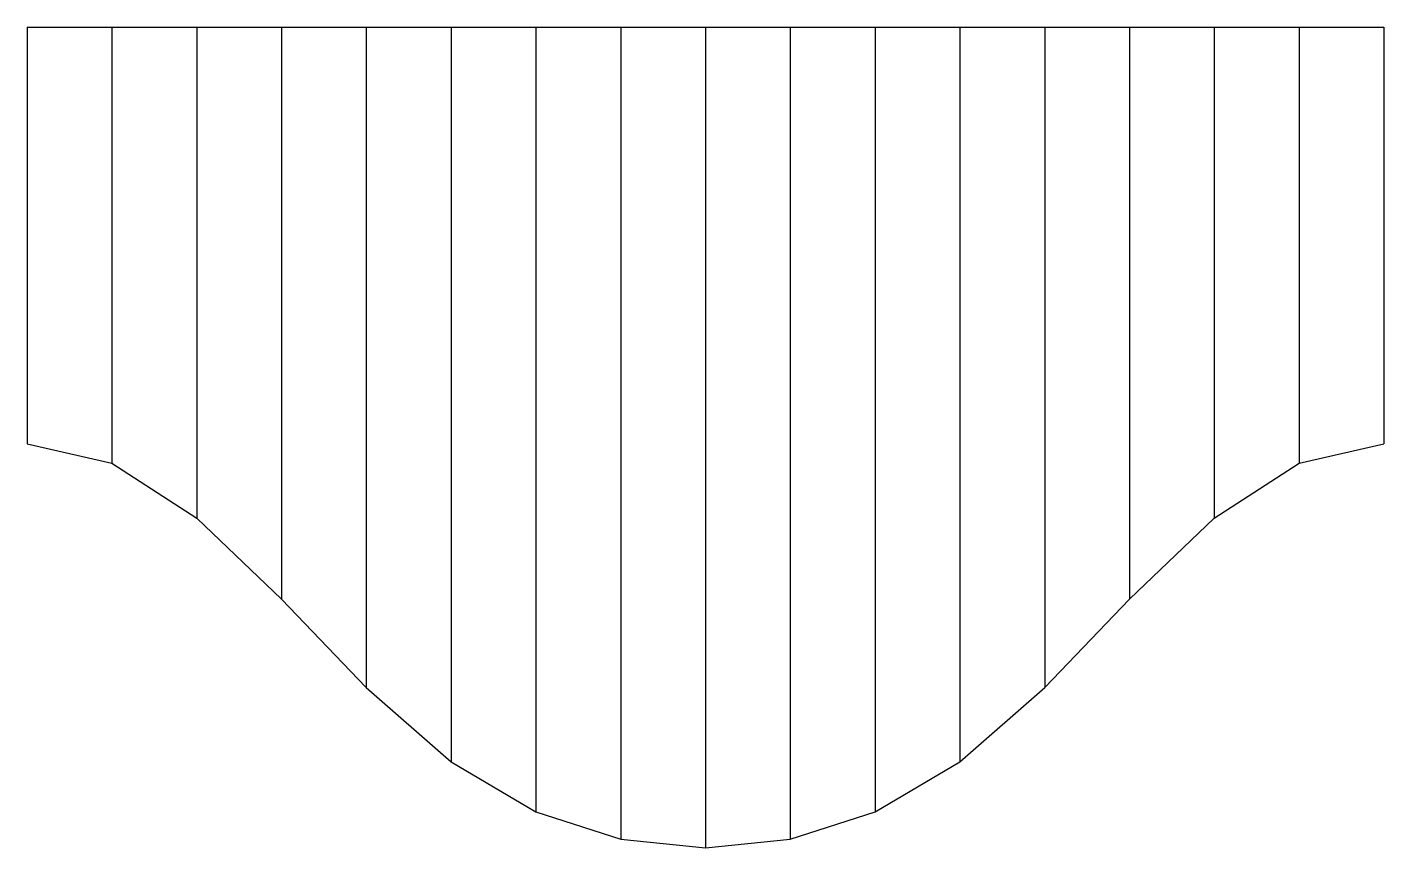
# Model space of a CAD drawing. Extents: x 0 to 1021, y -617 to 0.
import ezdxf

# ---------------------------------------------------------------- set-up
doc = ezdxf.new("R2010")
doc.units = 0

msp = doc.modelspace()

# ---------------------------------------------------------------- linework, layer by layer
at = {"color": 5}
for p, q in [((0, 0), (1021.01764, 0)), ((0, 0), (0, -313.47342)), ((63.813602, 0), (63.813602, -328.02573)), ((127.627205, 0), (127.627205, -369.5112)), ((191.4408, 0), (191.4408, -430.46008)), ((255.25441, 0), (255.25441, -496.86182)), ((319.068, 0), (319.068, -552.78235)), ((382.8816, 0), (382.8816, -590.4802)), ((446.6952, 0), (446.6952, -611.0417)), ((510.50882, 0), (510.50882, -617.48364)), ((574.3224, 0), (574.3224, -611.0417)), ((638.136, 0), (638.136, -590.4802)), ((701.9496, 0), (701.9496, -552.78235)), ((765.7632, 0), (765.7632, -496.86182)), ((829.5768, 0), (829.5768, -430.46008)), ((893.3904, 0), (893.3904, -369.5112)), ((957.20404, 0), (957.20404, -328.02573)), ((1021.01764, 0), (1021.01764, -313.47342)), ((0, -313.47342), (63.813602, -328.02573)), ((957.20404, -328.02573), (1021.01764, -313.47342)), ((63.813602, -328.02573), (127.627205, -369.5112)), ((893.3904, -369.5112), (957.20404, -328.02573)), ((127.627205, -369.5112), (191.4408, -430.46008)), ((829.5768, -430.46008), (893.3904, -369.5112)), ((191.4408, -430.46008), (255.25441, -496.86182)), ((765.7632, -496.86182), (829.5768, -430.46008)), ((255.25441, -496.86182), (319.068, -552.78235)), ((701.9496, -552.78235), (765.7632, -496.86182)), ((319.068, -552.78235), (382.8816, -590.4802)), ((638.136, -590.4802), (701.9496, -552.78235)), ((382.8816, -590.4802), (446.6952, -611.0417)), ((574.3224, -611.0417), (638.136, -590.4802)), ((446.6952, -611.0417), (510.50882, -617.48364)), ((510.50882, -617.48364), (574.3224, -611.0417))]:
    msp.add_line(p, q, dxfattribs=at)

doc.saveas('drawing.dxf')
